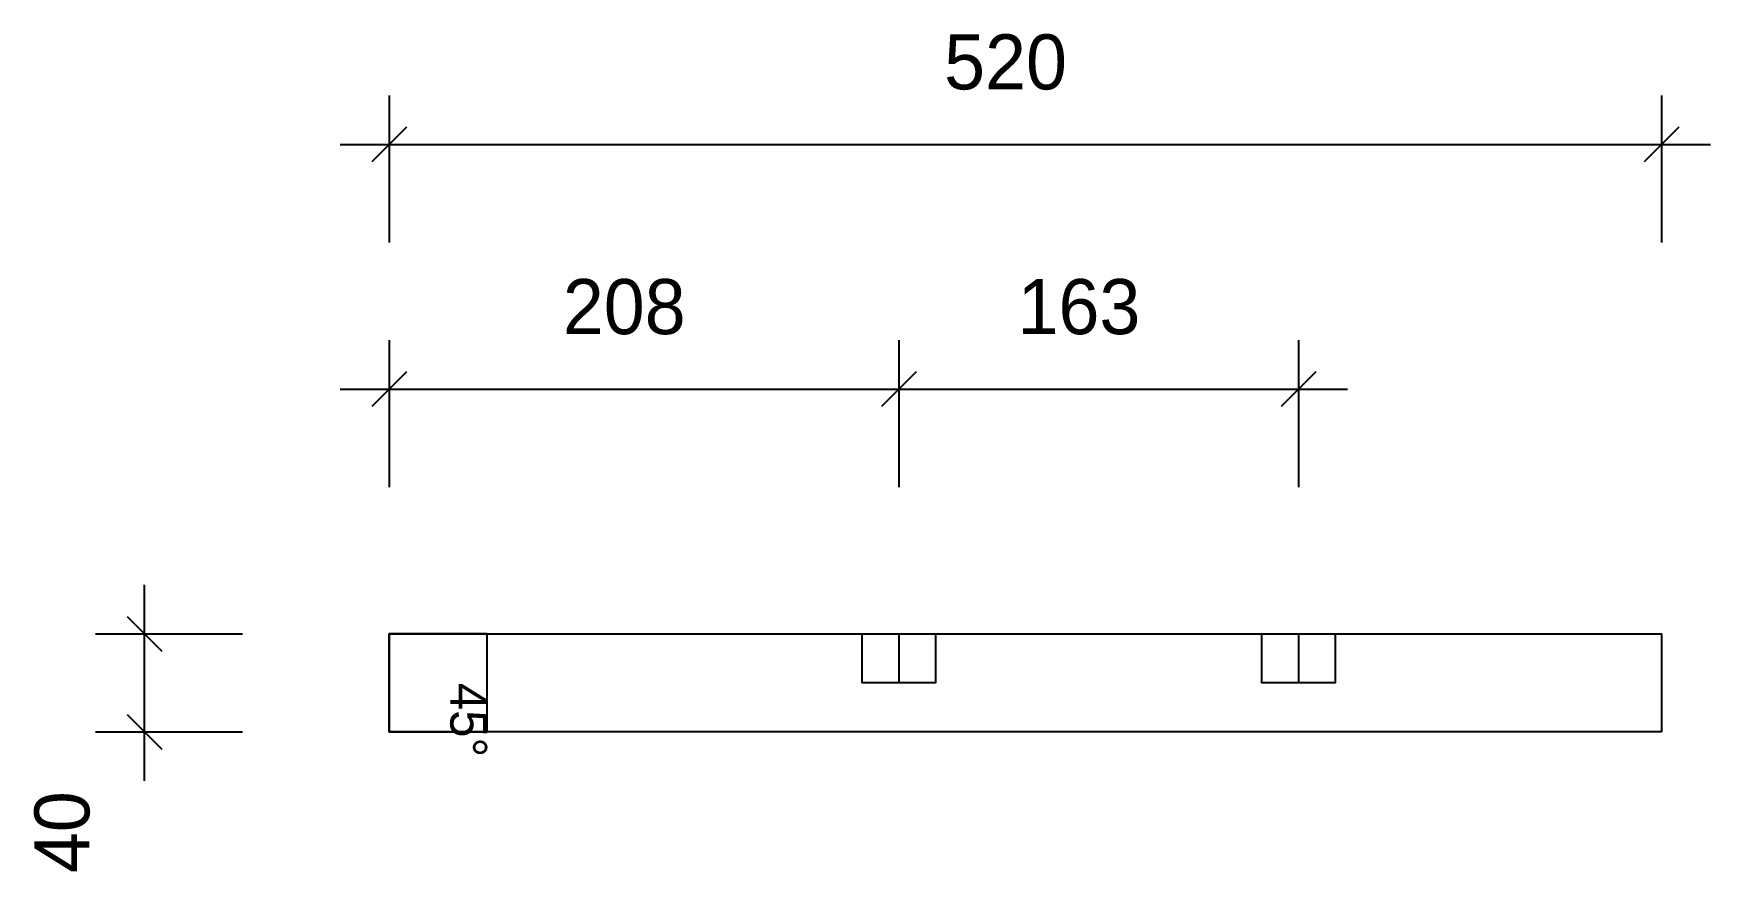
# Model space of a CAD drawing. Header units: millimetres. Extents: x -145 to 540, y -57 to 285.
import ezdxf
from ezdxf.enums import TextEntityAlignment as Align

# ---------------------------------------------------------------- set-up
doc = ezdxf.new("R2010")
doc.units = ezdxf.units.MM
for name, color, linetype in [('CONTOUR', 7, 'CONTINUOUS'), ('CUT_MITRE', 7, 'CONTINUOUS'), ('DIMLINES', 7, 'CONTINUOUS'), ('DIMLINESTEXT', 7, 'CONTINUOUS'), ('DRILLINGSSIDE', 7, 'CONTINUOUS')]:
    doc.layers.add(name, color=color, linetype=linetype)

msp = doc.modelspace()

# ---------------------------------------------------------------- linework, layer by layer
at = {"layer": 'CONTOUR', "color": 0, "linetype": '0'}
msp.add_lwpolyline([(520.001, 0), (0, 0), (0, 40), (520.001, 40), (520.001, 0)], dxfattribs=at)
at = {"layer": 'CUT_MITRE', "color": 1, "linetype": '1'}
msp.add_lwpolyline([(40, 0), (40, 20), (40, 40), (0, 40), (0, 0), (40, 0)], dxfattribs=at)
at = {"layer": 'DIMLINES', "color": 0}
for p, q in [((0, 260), (0, 200)), ((520.001, 260), (520.001, 200)), ((7.071, 247.071), (-7.071, 232.929)), ((527.072, 247.071), (512.93, 232.929)), ((-20, 240), (540.001, 240)), ((0, 160), (0, 100)), ((208.334, 160), (208.334, 100)), ((371.667, 160), (371.667, 100)), ((7.071, 147.071), (-7.071, 132.929)), ((215.405, 147.071), (201.263, 132.929)), ((378.738, 147.071), (364.596, 132.929)), ((-20, 140), (391.667, 140)), ((-100, -20), (-100, 60)), ((-107.071, 47.071), (-92.929, 32.929)), ((-120, 40), (-60, 40)), ((-107.071, 7.071), (-92.929, -7.071)), ((-120, 0), (-60, 0))]:
    msp.add_line(p, q, dxfattribs=at)
at = {"layer": 'DRILLINGSSIDE', "color": 3}
for p, q in [((208.334, 40), (208.334, 20)), ((371.667, 40), (371.667, 20))]:
    msp.add_line(p, q, dxfattribs=at)
at = {"layer": 'DRILLINGSSIDE', "color": 3, "linetype": '3'}
for points in [[(223.334, 40), (223.334, 20), (193.334, 20), (193.334, 40)], [(386.667, 40), (386.667, 20), (356.667, 20), (356.667, 40)]]:
    msp.add_lwpolyline(points, dxfattribs=at)

# ---------------------------------------------------------------- texts
at = {"layer": 'DIMLINESTEXT'}
for s, p in [('520', (226.815, 285)), ('208', (70.981, 185)), ('163', (256.815, 185))]:
    msp.add_text(s, height=22.5, dxfattribs=at).set_placement(p, align=Align.TOP_LEFT)
for s, height, rotation, p in [('45°', 15, 270, (40, 20)), ('40', 22.5, 90, (-145, -57.748))]:
    msp.add_text(s, height=height, rotation=rotation, dxfattribs=at).set_placement(p, align=Align.TOP_LEFT)

doc.saveas('drawing.dxf')
